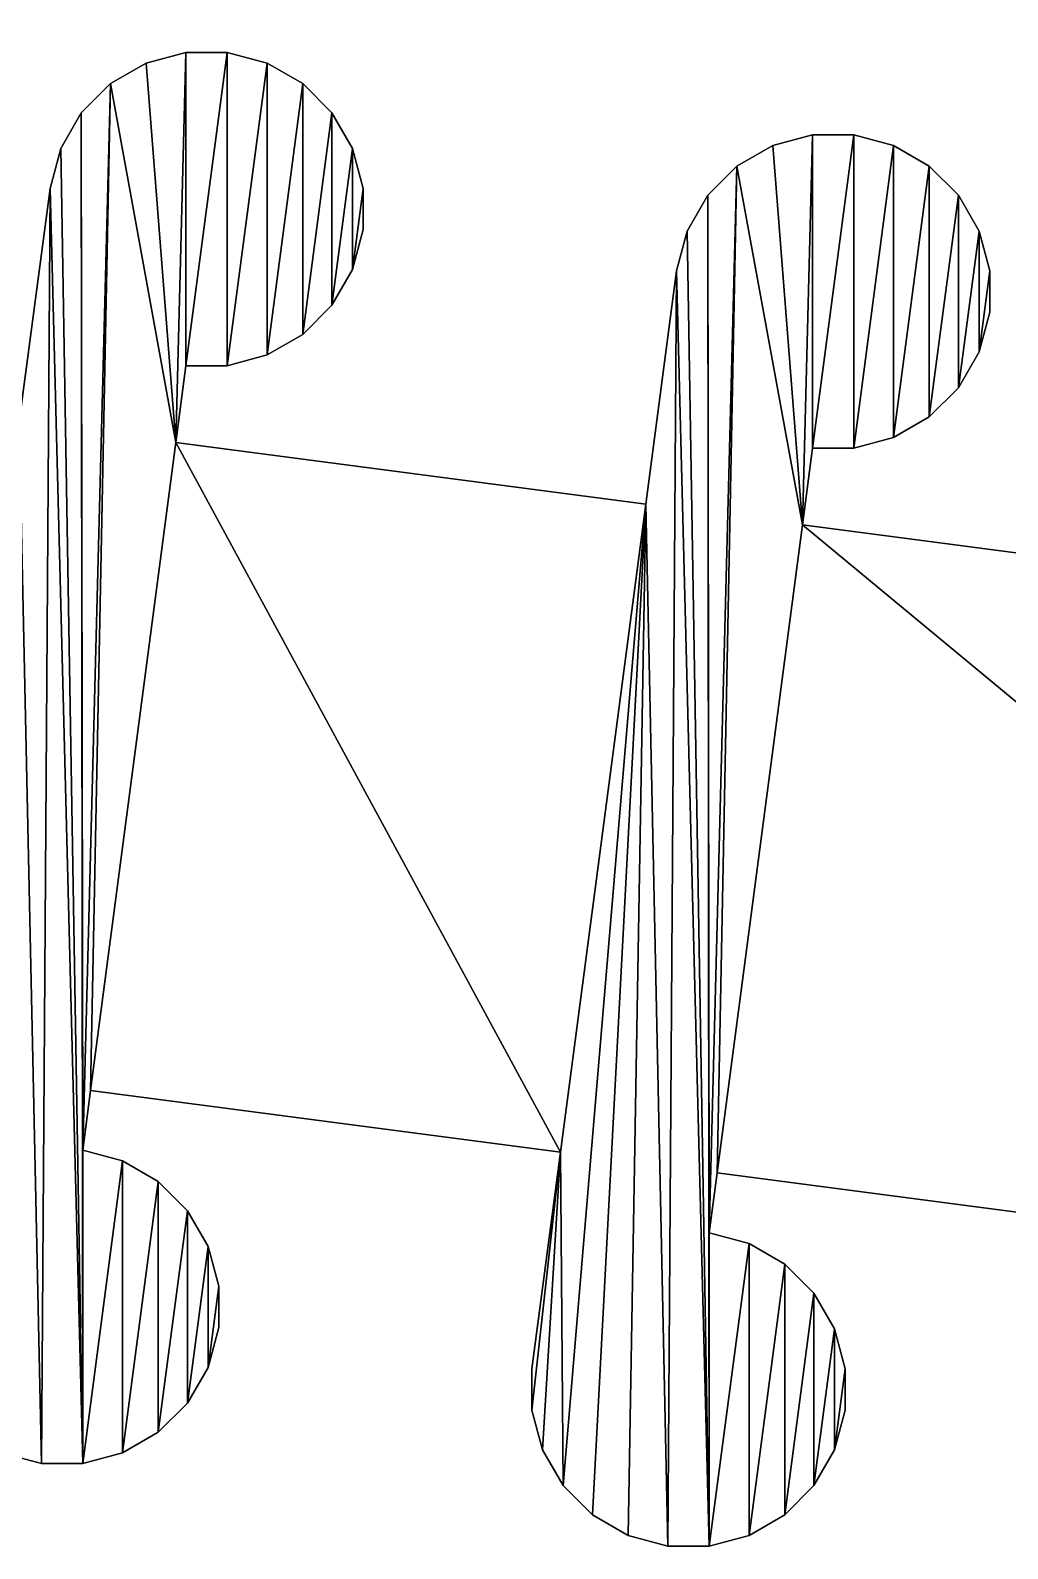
# Model space of a CAD drawing. Extents: x 0 to 417, y 0 to 203.
# Drawn here: x 261.66 to 280.22, y 169.84 to 198.67 of the extents above; entities that cross this region are included whole.
import ezdxf

# ---------------------------------------------------------------- set-up
doc = ezdxf.new("R2010")
doc.units = 0
doc.header["$LTSCALE"] = 25.4
doc.layers.get('0').update_dxf_attribs({"color": 13, "linetype": 'CONTINUOUS'})

# ---------------------------------------------------------------- blocks, each defined once
blk = doc.blocks.new('MASK_STRAP_4')
at = {"color": 0}
for p, q in [((41.019, 28.412), (41.019, 28.412, 2)), ((41.019, 28.412), (41.019, 28.412, 2)), ((41.803, 28.412), (41.803, 28.412, 2)), ((41.803, 28.412), (41.803, 28.412, 2)), ((40.263, 28.209), (40.263, 28.209, 2)), ((40.263, 28.209), (40.263, 28.209, 2)), ((42.559, 28.209), (42.559, 28.209, 2)), ((42.559, 28.209), (42.559, 28.209, 2)), ((39.585, 27.818), (39.585, 27.818, 2)), ((39.585, 27.818), (39.585, 27.818, 2)), ((43.237, 27.818), (43.237, 27.818, 2)), ((43.237, 27.818), (43.237, 27.818, 2)), ((39.031, 27.264), (39.031, 27.264, 2)), ((39.031, 27.264), (39.031, 27.264, 2)), ((43.791, 27.264), (43.791, 27.264, 2)), ((43.791, 27.264), (43.791, 27.264, 2)), ((52.917, 26.846), (52.917, 26.846, 2)), ((52.917, 26.846), (52.917, 26.846, 2)), ((53.7, 26.846), (53.7, 26.846, 2)), ((53.7, 26.846), (53.7, 26.846, 2)), ((38.639, 26.586), (38.639, 26.586, 2)), ((38.639, 26.586), (38.639, 26.586, 2)), ((44.183, 26.586), (44.183, 26.586, 2)), ((44.183, 26.586), (44.183, 26.586, 2)), ((52.16, 26.643), (52.16, 26.643, 2)), ((52.16, 26.643), (52.16, 26.643, 2)), ((54.456, 26.643), (54.456, 26.643, 2)), ((54.456, 26.643), (54.456, 26.643, 2)), ((51.482, 26.252), (51.482, 26.252, 2)), ((51.482, 26.252), (51.482, 26.252, 2)), ((55.135, 26.252), (55.135, 26.252, 2)), ((55.135, 26.252), (55.135, 26.252, 2)), ((38.437, 25.829), (38.437, 25.829, 2)), ((38.437, 25.829), (38.437, 25.829, 2)), ((44.385, 25.829), (44.385, 25.829, 2)), ((44.385, 25.829), (44.385, 25.829, 2)), ((50.928, 25.698), (50.928, 25.698, 2)), ((50.928, 25.698), (50.928, 25.698, 2)), ((55.688, 25.698), (55.688, 25.698, 2)), ((55.688, 25.698), (55.688, 25.698, 2)), ((44.385, 25.046), (44.385, 25.046, 2)), ((44.385, 25.046), (44.385, 25.046, 2)), ((50.537, 25.02), (50.537, 25.02, 2)), ((50.537, 25.02), (50.537, 25.02, 2)), ((56.08, 25.02), (56.08, 25.02, 2)), ((56.08, 25.02), (56.08, 25.02, 2)), ((44.183, 24.29), (44.183, 24.29, 2)), ((44.183, 24.29), (44.183, 24.29, 2)), ((50.334, 24.263), (50.334, 24.263, 2)), ((50.334, 24.263), (50.334, 24.263, 2)), ((56.283, 24.263), (56.283, 24.263, 2)), ((56.283, 24.263), (56.283, 24.263, 2)), ((43.791, 23.612), (43.791, 23.612, 2)), ((43.791, 23.612), (43.791, 23.612, 2)), ((56.283, 23.48), (56.283, 23.48, 2)), ((56.283, 23.48), (56.283, 23.48, 2)), ((43.237, 23.058), (43.237, 23.058, 2)), ((43.237, 23.058), (43.237, 23.058, 2)), ((42.559, 22.666), (42.559, 22.666, 2)), ((42.559, 22.666), (42.559, 22.666, 2)), ((56.08, 22.723), (56.08, 22.723, 2)), ((56.08, 22.723), (56.08, 22.723, 2)), ((41.019, 22.463), (41.019, 22.463, 2)), ((41.019, 22.463), (41.019, 22.463, 2)), ((41.803, 22.463), (41.803, 22.463, 2)), ((41.803, 22.463), (41.803, 22.463, 2)), ((55.688, 22.045), (55.688, 22.045, 2)), ((55.688, 22.045), (55.688, 22.045, 2)), ((55.135, 21.491), (55.135, 21.491, 2)), ((55.135, 21.491), (55.135, 21.491, 2)), ((54.456, 21.1), (54.456, 21.1, 2)), ((54.456, 21.1), (54.456, 21.1, 2)), ((40.827, 21.004, 1), (39.207, 8.699, 1)), ((40.827, 21.004, 2), (39.207, 8.699, 2)), ((40.827, 21.004, 2), (39.207, 8.699, 2)), ((40.827, 21.004, 1), (39.207, 8.699, 1)), ((40.827, 21.004), (40.827, 21.004, 1)), ((40.827, 21.004), (40.827, 21.004, 1)), ((52.917, 20.897), (52.917, 20.897, 2)), ((52.917, 20.897), (52.917, 20.897, 2)), ((53.7, 20.897), (53.7, 20.897, 2)), ((53.7, 20.897), (53.7, 20.897, 2)), ((49.751, 19.832, 1), (48.131, 7.527, 1)), ((49.751, 19.832, 2), (48.131, 7.527, 2)), ((49.751, 19.832, 1), (48.131, 7.527, 1)), ((49.751, 19.832, 2), (48.131, 7.527, 2)), ((49.751, 19.832), (49.751, 19.832, 1)), ((49.751, 19.832), (49.751, 19.832, 1)), ((52.725, 19.441, 1), (51.105, 7.137, 1)), ((52.725, 19.441, 2), (51.105, 7.137, 2)), ((52.725, 19.441, 2), (51.105, 7.137, 2)), ((52.725, 19.441, 1), (51.105, 7.137, 1)), ((52.725, 19.441), (52.725, 19.441, 1)), ((52.725, 19.441), (52.725, 19.441, 1)), ((39.207, 8.699), (39.207, 8.699, 1)), ((39.207, 8.699), (39.207, 8.699, 1)), ((39.058, 7.564), (39.058, 7.564, 2)), ((39.058, 7.564), (39.058, 7.564, 2)), ((48.131, 7.527), (48.131, 7.527, 1)), ((48.131, 7.527), (48.131, 7.527, 1)), ((39.814, 7.361), (39.814, 7.361, 2)), ((39.814, 7.361), (39.814, 7.361, 2)), ((40.493, 6.97), (40.493, 6.97, 2)), ((40.493, 6.97), (40.493, 6.97, 2)), ((51.105, 7.137), (51.105, 7.137, 1)), ((51.105, 7.137), (51.105, 7.137, 1)), ((41.046, 6.416), (41.046, 6.416, 2)), ((41.046, 6.416), (41.046, 6.416, 2)), ((50.955, 5.998), (50.955, 5.998, 2)), ((50.955, 5.998), (50.955, 5.998, 2)), ((51.712, 5.795), (51.712, 5.795, 2)), ((51.712, 5.795), (51.712, 5.795, 2)), ((41.438, 5.738), (41.438, 5.738, 2)), ((41.438, 5.738), (41.438, 5.738, 2)), ((52.39, 5.403), (52.39, 5.403, 2)), ((52.39, 5.403), (52.39, 5.403, 2)), ((41.641, 4.981), (41.641, 4.981, 2)), ((41.641, 4.981), (41.641, 4.981, 2)), ((52.944, 4.85), (52.944, 4.85, 2)), ((52.944, 4.85), (52.944, 4.85, 2)), ((41.641, 4.198), (41.641, 4.198, 2)), ((41.641, 4.198), (41.641, 4.198, 2)), ((53.335, 4.171), (53.335, 4.171, 2)), ((53.335, 4.171), (53.335, 4.171, 2)), ((41.438, 3.442), (41.438, 3.442, 2)), ((41.438, 3.442), (41.438, 3.442, 2)), ((47.589, 3.415), (47.589, 3.415, 2)), ((47.589, 3.415), (47.589, 3.415, 2)), ((53.538, 3.415), (53.538, 3.415, 2)), ((53.538, 3.415), (53.538, 3.415, 2)), ((41.046, 2.763), (41.046, 2.763, 2)), ((41.046, 2.763), (41.046, 2.763, 2)), ((47.589, 2.632), (47.589, 2.632, 2)), ((47.589, 2.632), (47.589, 2.632, 2)), ((53.538, 2.632), (53.538, 2.632, 2)), ((53.538, 2.632), (53.538, 2.632, 2)), ((40.493, 2.21), (40.493, 2.21, 2)), ((40.493, 2.21), (40.493, 2.21, 2)), ((39.814, 1.818), (39.814, 1.818, 2)), ((39.814, 1.818), (39.814, 1.818, 2)), ((47.792, 1.875), (47.792, 1.875, 2)), ((47.792, 1.875), (47.792, 1.875, 2)), ((53.335, 1.875), (53.335, 1.875, 2)), ((53.335, 1.875), (53.335, 1.875, 2)), ((38.275, 1.615), (38.275, 1.615, 2)), ((38.275, 1.615), (38.275, 1.615, 2)), ((39.058, 1.615), (39.058, 1.615, 2)), ((39.058, 1.615), (39.058, 1.615, 2)), ((48.184, 1.197), (48.184, 1.197, 2)), ((48.184, 1.197), (48.184, 1.197, 2)), ((52.944, 1.197), (52.944, 1.197, 2)), ((52.944, 1.197), (52.944, 1.197, 2)), ((48.737, 0.643), (48.737, 0.643, 2)), ((48.737, 0.643), (48.737, 0.643, 2)), ((52.39, 0.643), (52.39, 0.643, 2)), ((52.39, 0.643), (52.39, 0.643, 2)), ((49.416, 0.252), (49.416, 0.252, 2)), ((49.416, 0.252), (49.416, 0.252, 2)), ((50.172, 0.049), (50.172, 0.049, 2)), ((50.172, 0.049), (50.172, 0.049, 2)), ((50.955, 0.049), (50.955, 0.049, 2)), ((50.955, 0.049), (50.955, 0.049, 2)), ((51.712, 0.252), (51.712, 0.252, 2)), ((51.712, 0.252), (51.712, 0.252, 2))]:
    blk.add_line(p, q, dxfattribs=at)
mesh = blk.add_polyface(dxfattribs=at)
corners = [(31.894, 25.178), (31.894, 28.83), (32.285, 28.152), (32.285, 25.856), (32.488, 27.396), (32.488, 26.613), (41.019, 28.412), (40.827, 21.004), (40.263, 28.209), (41.019, 22.463), (41.803, 28.412), (41.803, 22.463), (42.559, 28.209), (42.559, 22.666), (43.237, 27.818), (43.237, 23.058), (43.791, 27.264), (43.791, 23.612), (44.183, 26.586), (44.183, 24.29), (44.385, 25.829), (44.385, 25.046), (36.233, 9.09), (28.929, 22.566), (37.853, 21.394), (36.286, 2.763), (36.84, 2.21), (37.518, 1.818), (38.275, 1.615), (38.437, 25.829), (39.058, 1.615), (38.639, 26.586), (39.031, 27.264), (39.058, 7.564), (39.814, 7.361), (39.814, 1.818), (40.493, 6.97), (40.493, 2.21), (41.046, 6.416), (41.046, 2.763), (41.438, 5.738), (41.438, 3.442), (41.641, 4.981), (41.641, 4.198), (35.692, 4.198), (35.692, 4.981), (35.895, 3.442), (39.585, 27.818), (39.207, 8.699), (48.131, 7.527), (49.751, 19.832), (48.184, 1.197), (48.737, 0.643), (49.416, 0.252), (50.172, 0.049), (50.334, 24.263), (50.955, 0.049), (50.537, 25.02), (50.928, 25.698), (50.955, 5.998), (47.589, 2.632), (47.589, 3.415), (47.792, 1.875)]
mesh.append_faces([[corners[k] for k in face] for face in [(3, 4, 5), (19, 20, 21), (41, 42, 43), (22, 44, 45), (49, 60, 61)]], dxfattribs={"vtx0": -1, "color": 0})
mesh.append_faces([[corners[k] for k in face] for face in [(0, 2, 3), (6, 7, 8), (7, 6, 9), (9, 10, 11), (11, 12, 13), (13, 14, 15), (15, 16, 17), (17, 18, 19), (25, 24, 26), (26, 24, 27), (27, 24, 28), (28, 29, 30), (30, 34, 35), (35, 36, 37), (37, 38, 39), (39, 40, 41), (44, 22, 46), (46, 22, 25), (47, 33, 32), (33, 47, 48), (48, 7, 49), (51, 50, 52), (52, 50, 53), (53, 50, 54), (54, 55, 56), (60, 49, 62), (62, 49, 51)]], dxfattribs={"vtx0": -1, "vtx1": -1, "color": 0})
mesh.append_faces([[corners[k] for k in face] for face in [(22, 24, 25), (30, 32, 33), (48, 47, 7), (49, 50, 51), (56, 58, 59)]], dxfattribs={"vtx0": -1, "vtx1": -1, "vtx2": -1, "color": 0})
mesh.append_faces([[corners[k] for k in face] for face in [(0, 1, 2), (3, 2, 4), (9, 6, 10), (11, 10, 12), (13, 12, 14), (15, 14, 16), (17, 16, 18), (19, 18, 20), (22, 23, 24), (28, 24, 29), (30, 29, 31), (30, 31, 32), (30, 33, 34), (35, 34, 36), (37, 36, 38), (39, 38, 40), (41, 40, 42), (7, 47, 8), (49, 7, 50), (54, 50, 55), (56, 55, 57), (56, 57, 58)]], dxfattribs={"vtx0": -1, "vtx2": -1, "color": 0})
mesh = blk.add_polyface(dxfattribs=at)
corners = [(39.058, 7.564, 2), (39.585, 27.818, 2), (39.031, 27.264, 2), (39.207, 8.699, 2), (40.827, 21.004, 2), (40.263, 28.209, 2), (41.019, 28.412, 2), (41.019, 22.463, 2), (41.803, 28.412, 2), (41.803, 22.463, 2), (42.559, 28.209, 2), (42.559, 22.666, 2), (43.237, 27.818, 2), (43.237, 23.058, 2), (43.791, 27.264, 2), (43.791, 23.612, 2), (44.183, 26.586, 2), (44.183, 24.29, 2), (44.385, 25.829, 2), (44.385, 25.046, 2), (35.692, 4.198, 2), (36.233, 9.09, 2), (35.692, 4.981, 2), (35.895, 3.442, 2), (36.286, 2.763, 2), (37.853, 21.394, 2), (36.84, 2.21, 2), (37.518, 1.818, 2), (38.275, 1.615, 2), (38.437, 25.829, 2), (39.058, 1.615, 2), (38.639, 26.586, 2), (39.814, 7.361, 2), (39.814, 1.818, 2), (40.493, 6.97, 2), (40.493, 2.21, 2), (41.046, 6.416, 2), (41.046, 2.763, 2), (41.438, 5.738, 2), (41.438, 3.442, 2), (41.641, 4.981, 2), (41.641, 4.198, 2)]
mesh.append_faces([[corners[k] for k in face] for face in [(18, 17, 19), (20, 21, 22), (40, 39, 41)]], dxfattribs={"vtx0": -1, "color": 0})
mesh.append_faces([[corners[k] for k in face] for face in [(1, 4, 5), (5, 4, 6), (6, 7, 8), (8, 9, 10), (10, 11, 12), (12, 13, 14), (14, 15, 16), (16, 17, 18), (21, 24, 25), (25, 28, 29), (29, 30, 31), (31, 30, 2), (0, 30, 32), (32, 33, 34), (34, 35, 36), (36, 37, 38), (38, 39, 40)]], dxfattribs={"vtx0": -1, "vtx1": -1, "color": 0})
mesh.append_faces([[corners[k] for k in face] for face in [(2, 30, 0)]], dxfattribs={"vtx0": -1, "vtx1": -1, "vtx2": -1, "color": 0})
mesh.append_faces([[corners[k] for k in face] for face in [(0, 1, 2), (1, 0, 3), (1, 3, 4), (6, 4, 7), (8, 7, 9), (10, 9, 11), (12, 11, 13), (14, 13, 15), (16, 15, 17), (21, 20, 23), (21, 23, 24), (25, 24, 26), (25, 26, 27), (25, 27, 28), (29, 28, 30), (32, 30, 33), (34, 33, 35), (36, 35, 37), (38, 37, 39)]], dxfattribs={"vtx0": -1, "vtx2": -1, "color": 0})
mesh = blk.add_polyface(dxfattribs=at)
corners = [(40.263, 28.209, 2), (41.019, 28.412), (40.263, 28.209), (41.019, 28.412, 2)]
mesh.append_faces([[corners[k] for k in face] for face in [(0, 1, 2), (1, 0, 3)]], dxfattribs={"vtx0": -1, "color": 0})
mesh = blk.add_polyface(dxfattribs=at)
corners = [(41.019, 28.412, 2), (41.803, 28.412), (41.019, 28.412), (41.803, 28.412, 2)]
mesh.append_faces([[corners[k] for k in face] for face in [(0, 1, 2), (1, 0, 3)]], dxfattribs={"vtx0": -1, "color": 0})
mesh = blk.add_polyface(dxfattribs=at)
corners = [(41.803, 28.412, 2), (42.559, 28.209), (41.803, 28.412), (42.559, 28.209, 2)]
mesh.append_faces([[corners[k] for k in face] for face in [(0, 1, 2), (1, 0, 3)]], dxfattribs={"vtx0": -1, "color": 0})
mesh = blk.add_polyface(dxfattribs=at)
corners = [(39.585, 27.818, 2), (40.263, 28.209), (39.585, 27.818), (40.263, 28.209, 2)]
mesh.append_faces([[corners[k] for k in face] for face in [(0, 1, 2), (1, 0, 3)]], dxfattribs={"vtx0": -1, "color": 0})
mesh = blk.add_polyface(dxfattribs=at)
corners = [(42.559, 28.209, 2), (43.237, 27.818), (42.559, 28.209), (43.237, 27.818, 2)]
mesh.append_faces([[corners[k] for k in face] for face in [(0, 1, 2), (1, 0, 3)]], dxfattribs={"vtx0": -1, "color": 0})
mesh = blk.add_polyface(dxfattribs=at)
corners = [(39.585, 27.818, 2), (39.031, 27.264), (39.031, 27.264, 2), (39.585, 27.818)]
mesh.append_faces([[corners[k] for k in face] for face in [(0, 1, 2), (1, 0, 3)]], dxfattribs={"vtx0": -1, "color": 0})
mesh = blk.add_polyface(dxfattribs=at)
corners = [(43.237, 27.818, 2), (43.791, 27.264), (43.237, 27.818), (43.791, 27.264, 2)]
mesh.append_faces([[corners[k] for k in face] for face in [(0, 1, 2), (1, 0, 3)]], dxfattribs={"vtx0": -1, "color": 0})
mesh = blk.add_polyface(dxfattribs=at)
corners = [(39.031, 27.264, 2), (38.639, 26.586), (38.639, 26.586, 2), (39.031, 27.264)]
mesh.append_faces([[corners[k] for k in face] for face in [(0, 1, 2), (1, 0, 3)]], dxfattribs={"vtx0": -1, "color": 0})
mesh = blk.add_polyface(dxfattribs=at)
corners = [(43.791, 27.264), (44.183, 26.586, 2), (44.183, 26.586), (43.791, 27.264, 2)]
mesh.append_faces([[corners[k] for k in face] for face in [(0, 1, 2), (1, 0, 3)]], dxfattribs={"vtx0": -1, "color": 0})
mesh = blk.add_polyface(dxfattribs=at)
corners = [(50.955, 5.998, 2), (51.482, 26.252, 2), (50.928, 25.698, 2), (51.105, 7.137, 2), (52.725, 19.441, 2), (52.16, 26.643, 2), (52.917, 26.846, 2), (52.917, 20.897, 2), (53.7, 26.846, 2), (53.7, 20.897, 2), (54.456, 26.643, 2), (54.456, 21.1, 2), (55.135, 26.252, 2), (55.135, 21.491, 2), (55.688, 25.698, 2), (55.688, 22.045, 2), (56.08, 25.02, 2), (56.08, 22.723, 2), (56.283, 24.263, 2), (56.283, 23.48, 2), (47.589, 2.632, 2), (48.131, 7.527, 2), (47.589, 3.415, 2), (47.792, 1.875, 2), (48.184, 1.197, 2), (49.751, 19.832, 2), (48.737, 0.643, 2), (49.416, 0.252, 2), (50.172, 0.049, 2), (50.334, 24.263, 2), (50.955, 0.049, 2), (50.537, 25.02, 2), (51.712, 5.795, 2), (51.712, 0.252, 2), (52.39, 5.403, 2), (52.39, 0.643, 2), (52.944, 4.85, 2), (52.944, 1.197, 2), (53.335, 4.171, 2), (53.335, 1.875, 2), (53.538, 3.415, 2), (53.538, 2.632, 2)]
mesh.append_faces([[corners[k] for k in face] for face in [(18, 17, 19), (20, 21, 22), (40, 39, 41)]], dxfattribs={"vtx0": -1, "color": 0})
mesh.append_faces([[corners[k] for k in face] for face in [(1, 4, 5), (5, 4, 6), (6, 7, 8), (8, 9, 10), (10, 11, 12), (12, 13, 14), (14, 15, 16), (16, 17, 18), (21, 24, 25), (25, 28, 29), (29, 30, 31), (31, 30, 2), (0, 30, 32), (32, 33, 34), (34, 35, 36), (36, 37, 38), (38, 39, 40)]], dxfattribs={"vtx0": -1, "vtx1": -1, "color": 0})
mesh.append_faces([[corners[k] for k in face] for face in [(2, 30, 0)]], dxfattribs={"vtx0": -1, "vtx1": -1, "vtx2": -1, "color": 0})
mesh.append_faces([[corners[k] for k in face] for face in [(0, 1, 2), (1, 0, 3), (1, 3, 4), (6, 4, 7), (8, 7, 9), (10, 9, 11), (12, 11, 13), (14, 13, 15), (16, 15, 17), (21, 20, 23), (21, 23, 24), (25, 24, 26), (25, 26, 27), (25, 27, 28), (29, 28, 30), (32, 30, 33), (34, 33, 35), (36, 35, 37), (38, 37, 39)]], dxfattribs={"vtx0": -1, "vtx2": -1, "color": 0})
mesh = blk.add_polyface(dxfattribs=at)
corners = [(51.482, 26.252), (50.955, 5.998), (50.928, 25.698), (51.105, 7.137), (52.725, 19.441), (70.686, 4.566), (52.16, 26.643), (68.218, 17.407), (68.221, 17.592), (68.237, 17.767), (68.264, 17.933), (68.303, 18.09), (68.354, 18.236), (68.417, 18.374), (68.492, 18.502), (68.578, 18.62), (68.677, 18.729), (68.787, 18.829), (68.909, 18.919), (69.043, 18.999), (69.189, 19.07), (69.347, 19.132), (69.517, 19.184), (69.698, 19.226), (69.892, 19.26), (70.097, 19.283), (70.314, 19.298), (70.543, 19.302), (72.09, 15.802), (116.237, 19.302), (71.956, 1.5), (72.433, 0.879), (74.056, 5.577), (73.054, 0.402), (73.778, 0.102), (74.554, 0), (74.916, 3.5), (112.226, 0), (52.917, 26.846), (52.917, 20.897), (53.7, 26.846), (53.7, 20.897), (54.456, 26.643), (54.456, 21.1), (55.135, 26.252), (55.135, 21.491), (55.688, 25.698), (55.688, 22.045), (56.08, 25.02), (56.08, 22.723), (56.283, 24.263), (56.283, 23.48), (50.955, 0.049), (51.712, 5.795), (51.712, 0.252), (52.39, 5.403), (52.39, 0.643), (52.944, 4.85), (52.944, 1.197), (53.335, 4.171), (53.335, 1.875), (53.538, 3.415), (53.538, 2.632)]
mesh.append_faces([[corners[k] for k in face] for face in [(49, 50, 51), (60, 61, 62)]], dxfattribs={"vtx0": -1, "color": 0})
mesh.append_faces([[corners[k] for k in face] for face in [(0, 1, 2), (1, 0, 3), (3, 4, 5), (5, 28, 30), (31, 32, 33), (33, 32, 34), (34, 32, 35), (35, 36, 37), (38, 4, 6), (4, 38, 39), (39, 40, 41), (41, 42, 43), (43, 44, 45), (45, 46, 47), (47, 48, 49), (52, 53, 54), (54, 55, 56), (56, 57, 58), (58, 59, 60)]], dxfattribs={"vtx0": -1, "vtx1": -1, "color": 0})
mesh.append_faces([[corners[k] for k in face] for face in [(3, 0, 4), (5, 27, 28)]], dxfattribs={"vtx0": -1, "vtx1": -1, "vtx2": -1, "color": 0})
mesh.append_faces([[corners[k] for k in face] for face in [(4, 0, 6), (5, 4, 7), (5, 7, 8), (5, 8, 9), (5, 9, 10), (5, 10, 11), (5, 11, 12), (5, 12, 13), (5, 13, 14), (5, 14, 15), (5, 15, 16), (5, 16, 17), (5, 17, 18), (5, 18, 19), (5, 19, 20), (5, 20, 21), (5, 21, 22), (5, 22, 23), (5, 23, 24), (5, 24, 25), (5, 25, 26), (5, 26, 27), (28, 27, 29), (28, 31, 30), (31, 28, 32), (35, 32, 36), (39, 38, 40), (41, 40, 42), (43, 42, 44), (45, 44, 46), (47, 46, 48), (49, 48, 50), (52, 1, 53), (54, 53, 55), (56, 55, 57), (58, 57, 59), (60, 59, 61)]], dxfattribs={"vtx0": -1, "vtx2": -1, "color": 0})
mesh = blk.add_polyface(dxfattribs=at)
corners = [(52.16, 26.643, 2), (52.917, 26.846), (52.16, 26.643), (52.917, 26.846, 2)]
mesh.append_faces([[corners[k] for k in face] for face in [(0, 1, 2), (1, 0, 3)]], dxfattribs={"vtx0": -1, "color": 0})
mesh = blk.add_polyface(dxfattribs=at)
corners = [(52.917, 26.846, 2), (53.7, 26.846), (52.917, 26.846), (53.7, 26.846, 2)]
mesh.append_faces([[corners[k] for k in face] for face in [(0, 1, 2), (1, 0, 3)]], dxfattribs={"vtx0": -1, "color": 0})
mesh = blk.add_polyface(dxfattribs=at)
corners = [(53.7, 26.846, 2), (54.456, 26.643), (53.7, 26.846), (54.456, 26.643, 2)]
mesh.append_faces([[corners[k] for k in face] for face in [(0, 1, 2), (1, 0, 3)]], dxfattribs={"vtx0": -1, "color": 0})
mesh = blk.add_polyface(dxfattribs=at)
corners = [(38.639, 26.586, 2), (38.437, 25.829), (38.437, 25.829, 2), (38.639, 26.586)]
mesh.append_faces([[corners[k] for k in face] for face in [(0, 1, 2), (1, 0, 3)]], dxfattribs={"vtx0": -1, "color": 0})
mesh = blk.add_polyface(dxfattribs=at)
corners = [(44.183, 26.586), (44.385, 25.829, 2), (44.385, 25.829), (44.183, 26.586, 2)]
mesh.append_faces([[corners[k] for k in face] for face in [(0, 1, 2), (1, 0, 3)]], dxfattribs={"vtx0": -1, "color": 0})
mesh = blk.add_polyface(dxfattribs=at)
corners = [(51.482, 26.252, 2), (52.16, 26.643), (51.482, 26.252), (52.16, 26.643, 2)]
mesh.append_faces([[corners[k] for k in face] for face in [(0, 1, 2), (1, 0, 3)]], dxfattribs={"vtx0": -1, "color": 0})
mesh = blk.add_polyface(dxfattribs=at)
corners = [(54.456, 26.643, 2), (55.135, 26.252), (54.456, 26.643), (55.135, 26.252, 2)]
mesh.append_faces([[corners[k] for k in face] for face in [(0, 1, 2), (1, 0, 3)]], dxfattribs={"vtx0": -1, "color": 0})
mesh = blk.add_polyface(dxfattribs=at)
corners = [(51.482, 26.252, 2), (50.928, 25.698), (50.928, 25.698, 2), (51.482, 26.252)]
mesh.append_faces([[corners[k] for k in face] for face in [(0, 1, 2), (1, 0, 3)]], dxfattribs={"vtx0": -1, "color": 0})
mesh = blk.add_polyface(dxfattribs=at)
corners = [(55.135, 26.252, 2), (55.688, 25.698), (55.135, 26.252), (55.688, 25.698, 2)]
mesh.append_faces([[corners[k] for k in face] for face in [(0, 1, 2), (1, 0, 3)]], dxfattribs={"vtx0": -1, "color": 0})
mesh = blk.add_polyface(dxfattribs=at)
corners = [(37.853, 21.394, 2), (36.233, 9.09, 1), (36.233, 9.09, 2), (37.853, 21.394, 1), (38.437, 25.829, 2), (37.853, 21.394), (38.437, 25.829), (35.692, 4.981), (35.692, 4.981, 2), (36.233, 9.09)]
mesh.append_faces([[corners[k] for k in face] for face in [(5, 4, 6), (2, 7, 8)]], dxfattribs={"vtx0": -1, "color": 0})
mesh.append_faces([[corners[k] for k in face] for face in [(0, 1, 2), (1, 0, 3), (3, 4, 5), (7, 2, 9), (9, 2, 1)]], dxfattribs={"vtx0": -1, "vtx1": -1, "color": 0})
mesh.append_faces([[corners[k] for k in face] for face in [(3, 0, 4)]], dxfattribs={"vtx0": -1, "vtx2": -1, "color": 0})
mesh = blk.add_polyface(dxfattribs=at)
corners = [(44.385, 25.829), (44.385, 25.046, 2), (44.385, 25.046), (44.385, 25.829, 2)]
mesh.append_faces([[corners[k] for k in face] for face in [(0, 1, 2), (1, 0, 3)]], dxfattribs={"vtx0": -1, "color": 0})
mesh = blk.add_polyface(dxfattribs=at)
corners = [(50.928, 25.698, 2), (50.537, 25.02), (50.537, 25.02, 2), (50.928, 25.698)]
mesh.append_faces([[corners[k] for k in face] for face in [(0, 1, 2), (1, 0, 3)]], dxfattribs={"vtx0": -1, "color": 0})
mesh = blk.add_polyface(dxfattribs=at)
corners = [(55.688, 25.698), (56.08, 25.02, 2), (56.08, 25.02), (55.688, 25.698, 2)]
mesh.append_faces([[corners[k] for k in face] for face in [(0, 1, 2), (1, 0, 3)]], dxfattribs={"vtx0": -1, "color": 0})
mesh = blk.add_polyface(dxfattribs=at)
corners = [(44.385, 25.046), (44.183, 24.29, 2), (44.183, 24.29), (44.385, 25.046, 2)]
mesh.append_faces([[corners[k] for k in face] for face in [(0, 1, 2), (1, 0, 3)]], dxfattribs={"vtx0": -1, "color": 0})
mesh = blk.add_polyface(dxfattribs=at)
corners = [(50.537, 25.02, 2), (50.334, 24.263), (50.334, 24.263, 2), (50.537, 25.02)]
mesh.append_faces([[corners[k] for k in face] for face in [(0, 1, 2), (1, 0, 3)]], dxfattribs={"vtx0": -1, "color": 0})
mesh = blk.add_polyface(dxfattribs=at)
corners = [(56.08, 25.02), (56.283, 24.263, 2), (56.283, 24.263), (56.08, 25.02, 2)]
mesh.append_faces([[corners[k] for k in face] for face in [(0, 1, 2), (1, 0, 3)]], dxfattribs={"vtx0": -1, "color": 0})
mesh = blk.add_polyface(dxfattribs=at)
corners = [(44.183, 24.29), (43.791, 23.612, 2), (43.791, 23.612), (44.183, 24.29, 2)]
mesh.append_faces([[corners[k] for k in face] for face in [(0, 1, 2), (1, 0, 3)]], dxfattribs={"vtx0": -1, "color": 0})
mesh = blk.add_polyface(dxfattribs=at)
corners = [(49.751, 19.832, 2), (48.131, 7.527, 1), (48.131, 7.527, 2), (49.751, 19.832, 1), (50.334, 24.263, 2), (49.751, 19.832), (50.334, 24.263), (47.589, 3.415), (47.589, 3.415, 2), (48.131, 7.527)]
mesh.append_faces([[corners[k] for k in face] for face in [(5, 4, 6), (2, 7, 8)]], dxfattribs={"vtx0": -1, "color": 0})
mesh.append_faces([[corners[k] for k in face] for face in [(0, 1, 2), (1, 0, 3), (3, 4, 5), (7, 2, 9), (9, 2, 1)]], dxfattribs={"vtx0": -1, "vtx1": -1, "color": 0})
mesh.append_faces([[corners[k] for k in face] for face in [(3, 0, 4)]], dxfattribs={"vtx0": -1, "vtx2": -1, "color": 0})
mesh = blk.add_polyface(dxfattribs=at)
corners = [(56.283, 24.263), (56.283, 23.48, 2), (56.283, 23.48), (56.283, 24.263, 2)]
mesh.append_faces([[corners[k] for k in face] for face in [(0, 1, 2), (1, 0, 3)]], dxfattribs={"vtx0": -1, "color": 0})
mesh = blk.add_polyface(dxfattribs=at)
corners = [(43.791, 23.612), (43.237, 23.058, 2), (43.237, 23.058), (43.791, 23.612, 2)]
mesh.append_faces([[corners[k] for k in face] for face in [(0, 1, 2), (1, 0, 3)]], dxfattribs={"vtx0": -1, "color": 0})
mesh = blk.add_polyface(dxfattribs=at)
corners = [(56.283, 23.48), (56.08, 22.723, 2), (56.08, 22.723), (56.283, 23.48, 2)]
mesh.append_faces([[corners[k] for k in face] for face in [(0, 1, 2), (1, 0, 3)]], dxfattribs={"vtx0": -1, "color": 0})
mesh = blk.add_polyface(dxfattribs=at)
corners = [(43.237, 23.058, 2), (42.559, 22.666), (43.237, 23.058), (42.559, 22.666, 2)]
mesh.append_faces([[corners[k] for k in face] for face in [(0, 1, 2), (1, 0, 3)]], dxfattribs={"vtx0": -1, "color": 0})
mesh = blk.add_polyface(dxfattribs=at)
corners = [(42.559, 22.666, 2), (41.803, 22.463), (42.559, 22.666), (41.803, 22.463, 2)]
mesh.append_faces([[corners[k] for k in face] for face in [(0, 1, 2), (1, 0, 3)]], dxfattribs={"vtx0": -1, "color": 0})
mesh = blk.add_polyface(dxfattribs=at)
corners = [(56.08, 22.723), (55.688, 22.045, 2), (55.688, 22.045), (56.08, 22.723, 2)]
mesh.append_faces([[corners[k] for k in face] for face in [(0, 1, 2), (1, 0, 3)]], dxfattribs={"vtx0": -1, "color": 0})
mesh = blk.add_polyface(dxfattribs=at)
corners = [(41.019, 22.463), (40.827, 21.004, 1), (40.827, 21.004), (40.827, 21.004, 2), (41.019, 22.463, 2), (39.207, 8.699), (39.058, 7.564, 2), (39.058, 7.564), (39.207, 8.699, 2), (39.207, 8.699, 1)]
mesh.append_faces([[corners[k] for k in face] for face in [(0, 1, 2), (3, 0, 4), (5, 6, 7)]], dxfattribs={"vtx0": -1, "color": 0})
mesh.append_faces([[corners[k] for k in face] for face in [(6, 5, 8), (8, 1, 3)]], dxfattribs={"vtx0": -1, "vtx1": -1, "color": 0})
mesh.append_faces([[corners[k] for k in face] for face in [(1, 0, 3)]], dxfattribs={"vtx0": -1, "vtx1": -1, "vtx2": -1, "color": 0})
mesh.append_faces([[corners[k] for k in face] for face in [(8, 5, 9), (8, 9, 1)]], dxfattribs={"vtx0": -1, "vtx2": -1, "color": 0})
mesh = blk.add_polyface(dxfattribs=at)
corners = [(41.803, 22.463, 2), (41.019, 22.463), (41.803, 22.463), (41.019, 22.463, 2)]
mesh.append_faces([[corners[k] for k in face] for face in [(0, 1, 2), (1, 0, 3)]], dxfattribs={"vtx0": -1, "color": 0})
mesh = blk.add_polyface(dxfattribs=at)
corners = [(55.688, 22.045), (55.135, 21.491, 2), (55.135, 21.491), (55.688, 22.045, 2)]
mesh.append_faces([[corners[k] for k in face] for face in [(0, 1, 2), (1, 0, 3)]], dxfattribs={"vtx0": -1, "color": 0})
mesh = blk.add_polyface(dxfattribs=at)
corners = [(55.135, 21.491, 2), (54.456, 21.1), (55.135, 21.491), (54.456, 21.1, 2)]
mesh.append_faces([[corners[k] for k in face] for face in [(0, 1, 2), (1, 0, 3)]], dxfattribs={"vtx0": -1, "color": 0})
mesh = blk.add_polyface(dxfattribs=at)
corners = [(54.456, 21.1, 2), (53.7, 20.897), (54.456, 21.1), (53.7, 20.897, 2)]
mesh.append_faces([[corners[k] for k in face] for face in [(0, 1, 2), (1, 0, 3)]], dxfattribs={"vtx0": -1, "color": 0})
mesh = blk.add_polyface(dxfattribs=at)
corners = [(48.131, 7.527, 1), (40.827, 21.004, 1), (39.207, 8.699, 1), (49.751, 19.832, 1)]
mesh.append_faces([[corners[k] for k in face] for face in [(0, 1, 2), (1, 0, 3)]], dxfattribs={"vtx0": -1, "color": 0})
mesh = blk.add_polyface(dxfattribs=at)
corners = [(40.827, 21.004, 1), (49.751, 19.832), (40.827, 21.004), (49.751, 19.832, 1)]
mesh.append_faces([[corners[k] for k in face] for face in [(0, 1, 2), (1, 0, 3)]], dxfattribs={"vtx0": -1, "color": 0})
mesh = blk.add_polyface(dxfattribs=at)
corners = [(52.917, 20.897), (52.725, 19.441, 1), (52.725, 19.441), (52.725, 19.441, 2), (52.917, 20.897, 2), (51.105, 7.137), (50.955, 5.998, 2), (50.955, 5.998), (51.105, 7.137, 2), (51.105, 7.137, 1)]
mesh.append_faces([[corners[k] for k in face] for face in [(0, 1, 2), (3, 0, 4), (5, 6, 7)]], dxfattribs={"vtx0": -1, "color": 0})
mesh.append_faces([[corners[k] for k in face] for face in [(6, 5, 8), (8, 1, 3)]], dxfattribs={"vtx0": -1, "vtx1": -1, "color": 0})
mesh.append_faces([[corners[k] for k in face] for face in [(1, 0, 3)]], dxfattribs={"vtx0": -1, "vtx1": -1, "vtx2": -1, "color": 0})
mesh.append_faces([[corners[k] for k in face] for face in [(8, 5, 9), (8, 9, 1)]], dxfattribs={"vtx0": -1, "vtx2": -1, "color": 0})
mesh = blk.add_polyface(dxfattribs=at)
corners = [(53.7, 20.897, 2), (52.917, 20.897), (53.7, 20.897), (52.917, 20.897, 2)]
mesh.append_faces([[corners[k] for k in face] for face in [(0, 1, 2), (1, 0, 3)]], dxfattribs={"vtx0": -1, "color": 0})
mesh = blk.add_polyface(dxfattribs=at)
corners = [(70.686, 4.566, 1), (52.725, 19.441, 1), (51.105, 7.137, 1), (68.218, 17.407, 1)]
mesh.append_faces([[corners[k] for k in face] for face in [(0, 1, 2), (1, 0, 3)]], dxfattribs={"vtx0": -1, "color": 0})
mesh = blk.add_polyface(dxfattribs=at)
corners = [(52.725, 19.441, 1), (68.218, 17.407), (52.725, 19.441), (68.218, 17.407, 1)]
mesh.append_faces([[corners[k] for k in face] for face in [(0, 1, 2), (1, 0, 3)]], dxfattribs={"vtx0": -1, "color": 0})
mesh = blk.add_polyface(dxfattribs=at)
corners = [(48.131, 7.527, 1), (39.207, 8.699), (48.131, 7.527), (39.207, 8.699, 1)]
mesh.append_faces([[corners[k] for k in face] for face in [(0, 1, 2), (1, 0, 3)]], dxfattribs={"vtx0": -1, "color": 0})
mesh = blk.add_polyface(dxfattribs=at)
corners = [(39.058, 7.564, 2), (39.814, 7.361), (39.058, 7.564), (39.814, 7.361, 2)]
mesh.append_faces([[corners[k] for k in face] for face in [(0, 1, 2), (1, 0, 3)]], dxfattribs={"vtx0": -1, "color": 0})
mesh = blk.add_polyface(dxfattribs=at)
corners = [(39.814, 7.361, 2), (40.493, 6.97), (39.814, 7.361), (40.493, 6.97, 2)]
mesh.append_faces([[corners[k] for k in face] for face in [(0, 1, 2), (1, 0, 3)]], dxfattribs={"vtx0": -1, "color": 0})
mesh = blk.add_polyface(dxfattribs=at)
corners = [(40.493, 6.97, 2), (41.046, 6.416), (40.493, 6.97), (41.046, 6.416, 2)]
mesh.append_faces([[corners[k] for k in face] for face in [(0, 1, 2), (1, 0, 3)]], dxfattribs={"vtx0": -1, "color": 0})
mesh = blk.add_polyface(dxfattribs=at)
corners = [(70.686, 4.566, 1), (51.105, 7.137), (70.686, 4.566), (51.105, 7.137, 1)]
mesh.append_faces([[corners[k] for k in face] for face in [(0, 1, 2), (1, 0, 3)]], dxfattribs={"vtx0": -1, "color": 0})
mesh = blk.add_polyface(dxfattribs=at)
corners = [(41.046, 6.416), (41.438, 5.738, 2), (41.438, 5.738), (41.046, 6.416, 2)]
mesh.append_faces([[corners[k] for k in face] for face in [(0, 1, 2), (1, 0, 3)]], dxfattribs={"vtx0": -1, "color": 0})
mesh = blk.add_polyface(dxfattribs=at)
corners = [(50.955, 5.998, 2), (51.712, 5.795), (50.955, 5.998), (51.712, 5.795, 2)]
mesh.append_faces([[corners[k] for k in face] for face in [(0, 1, 2), (1, 0, 3)]], dxfattribs={"vtx0": -1, "color": 0})
mesh = blk.add_polyface(dxfattribs=at)
corners = [(51.712, 5.795, 2), (52.39, 5.403), (51.712, 5.795), (52.39, 5.403, 2)]
mesh.append_faces([[corners[k] for k in face] for face in [(0, 1, 2), (1, 0, 3)]], dxfattribs={"vtx0": -1, "color": 0})
mesh = blk.add_polyface(dxfattribs=at)
corners = [(41.438, 5.738), (41.641, 4.981, 2), (41.641, 4.981), (41.438, 5.738, 2)]
mesh.append_faces([[corners[k] for k in face] for face in [(0, 1, 2), (1, 0, 3)]], dxfattribs={"vtx0": -1, "color": 0})
mesh = blk.add_polyface(dxfattribs=at)
corners = [(52.39, 5.403, 2), (52.944, 4.85), (52.39, 5.403), (52.944, 4.85, 2)]
mesh.append_faces([[corners[k] for k in face] for face in [(0, 1, 2), (1, 0, 3)]], dxfattribs={"vtx0": -1, "color": 0})
mesh = blk.add_polyface(dxfattribs=at)
corners = [(41.641, 4.981), (41.641, 4.198, 2), (41.641, 4.198), (41.641, 4.981, 2)]
mesh.append_faces([[corners[k] for k in face] for face in [(0, 1, 2), (1, 0, 3)]], dxfattribs={"vtx0": -1, "color": 0})
mesh = blk.add_polyface(dxfattribs=at)
corners = [(52.944, 4.85), (53.335, 4.171, 2), (53.335, 4.171), (52.944, 4.85, 2)]
mesh.append_faces([[corners[k] for k in face] for face in [(0, 1, 2), (1, 0, 3)]], dxfattribs={"vtx0": -1, "color": 0})
mesh = blk.add_polyface(dxfattribs=at)
corners = [(41.641, 4.198), (41.438, 3.442, 2), (41.438, 3.442), (41.641, 4.198, 2)]
mesh.append_faces([[corners[k] for k in face] for face in [(0, 1, 2), (1, 0, 3)]], dxfattribs={"vtx0": -1, "color": 0})
mesh = blk.add_polyface(dxfattribs=at)
corners = [(53.335, 4.171), (53.538, 3.415, 2), (53.538, 3.415), (53.335, 4.171, 2)]
mesh.append_faces([[corners[k] for k in face] for face in [(0, 1, 2), (1, 0, 3)]], dxfattribs={"vtx0": -1, "color": 0})
mesh = blk.add_polyface(dxfattribs=at)
corners = [(41.438, 3.442), (41.046, 2.763, 2), (41.046, 2.763), (41.438, 3.442, 2)]
mesh.append_faces([[corners[k] for k in face] for face in [(0, 1, 2), (1, 0, 3)]], dxfattribs={"vtx0": -1, "color": 0})
mesh = blk.add_polyface(dxfattribs=at)
corners = [(47.589, 3.415, 2), (47.589, 2.632), (47.589, 2.632, 2), (47.589, 3.415)]
mesh.append_faces([[corners[k] for k in face] for face in [(0, 1, 2), (1, 0, 3)]], dxfattribs={"vtx0": -1, "color": 0})
mesh = blk.add_polyface(dxfattribs=at)
corners = [(53.538, 3.415), (53.538, 2.632, 2), (53.538, 2.632), (53.538, 3.415, 2)]
mesh.append_faces([[corners[k] for k in face] for face in [(0, 1, 2), (1, 0, 3)]], dxfattribs={"vtx0": -1, "color": 0})
mesh = blk.add_polyface(dxfattribs=at)
corners = [(41.046, 2.763), (40.493, 2.21, 2), (40.493, 2.21), (41.046, 2.763, 2)]
mesh.append_faces([[corners[k] for k in face] for face in [(0, 1, 2), (1, 0, 3)]], dxfattribs={"vtx0": -1, "color": 0})
mesh = blk.add_polyface(dxfattribs=at)
corners = [(47.589, 2.632, 2), (47.792, 1.875), (47.792, 1.875, 2), (47.589, 2.632)]
mesh.append_faces([[corners[k] for k in face] for face in [(0, 1, 2), (1, 0, 3)]], dxfattribs={"vtx0": -1, "color": 0})
mesh = blk.add_polyface(dxfattribs=at)
corners = [(53.538, 2.632), (53.335, 1.875, 2), (53.335, 1.875), (53.538, 2.632, 2)]
mesh.append_faces([[corners[k] for k in face] for face in [(0, 1, 2), (1, 0, 3)]], dxfattribs={"vtx0": -1, "color": 0})
mesh = blk.add_polyface(dxfattribs=at)
corners = [(40.493, 2.21, 2), (39.814, 1.818), (40.493, 2.21), (39.814, 1.818, 2)]
mesh.append_faces([[corners[k] for k in face] for face in [(0, 1, 2), (1, 0, 3)]], dxfattribs={"vtx0": -1, "color": 0})
mesh = blk.add_polyface(dxfattribs=at)
corners = [(38.275, 1.615, 2), (37.518, 1.818), (38.275, 1.615), (37.518, 1.818, 2)]
mesh.append_faces([[corners[k] for k in face] for face in [(0, 1, 2), (1, 0, 3)]], dxfattribs={"vtx0": -1, "color": 0})
mesh = blk.add_polyface(dxfattribs=at)
corners = [(39.814, 1.818, 2), (39.058, 1.615), (39.814, 1.818), (39.058, 1.615, 2)]
mesh.append_faces([[corners[k] for k in face] for face in [(0, 1, 2), (1, 0, 3)]], dxfattribs={"vtx0": -1, "color": 0})
mesh = blk.add_polyface(dxfattribs=at)
corners = [(47.792, 1.875, 2), (48.184, 1.197), (48.184, 1.197, 2), (47.792, 1.875)]
mesh.append_faces([[corners[k] for k in face] for face in [(0, 1, 2), (1, 0, 3)]], dxfattribs={"vtx0": -1, "color": 0})
mesh = blk.add_polyface(dxfattribs=at)
corners = [(53.335, 1.875), (52.944, 1.197, 2), (52.944, 1.197), (53.335, 1.875, 2)]
mesh.append_faces([[corners[k] for k in face] for face in [(0, 1, 2), (1, 0, 3)]], dxfattribs={"vtx0": -1, "color": 0})
mesh = blk.add_polyface(dxfattribs=at)
corners = [(39.058, 1.615, 2), (38.275, 1.615), (39.058, 1.615), (38.275, 1.615, 2)]
mesh.append_faces([[corners[k] for k in face] for face in [(0, 1, 2), (1, 0, 3)]], dxfattribs={"vtx0": -1, "color": 0})
mesh = blk.add_polyface(dxfattribs=at)
corners = [(48.737, 0.643, 2), (48.184, 1.197), (48.737, 0.643), (48.184, 1.197, 2)]
mesh.append_faces([[corners[k] for k in face] for face in [(0, 1, 2), (1, 0, 3)]], dxfattribs={"vtx0": -1, "color": 0})
mesh = blk.add_polyface(dxfattribs=at)
corners = [(52.944, 1.197), (52.39, 0.643, 2), (52.39, 0.643), (52.944, 1.197, 2)]
mesh.append_faces([[corners[k] for k in face] for face in [(0, 1, 2), (1, 0, 3)]], dxfattribs={"vtx0": -1, "color": 0})
mesh = blk.add_polyface(dxfattribs=at)
corners = [(49.416, 0.252, 2), (48.737, 0.643), (49.416, 0.252), (48.737, 0.643, 2)]
mesh.append_faces([[corners[k] for k in face] for face in [(0, 1, 2), (1, 0, 3)]], dxfattribs={"vtx0": -1, "color": 0})
mesh = blk.add_polyface(dxfattribs=at)
corners = [(52.39, 0.643, 2), (51.712, 0.252), (52.39, 0.643), (51.712, 0.252, 2)]
mesh.append_faces([[corners[k] for k in face] for face in [(0, 1, 2), (1, 0, 3)]], dxfattribs={"vtx0": -1, "color": 0})
mesh = blk.add_polyface(dxfattribs=at)
corners = [(50.172, 0.049, 2), (49.416, 0.252), (50.172, 0.049), (49.416, 0.252, 2)]
mesh.append_faces([[corners[k] for k in face] for face in [(0, 1, 2), (1, 0, 3)]], dxfattribs={"vtx0": -1, "color": 0})
mesh = blk.add_polyface(dxfattribs=at)
corners = [(50.955, 0.049, 2), (50.172, 0.049), (50.955, 0.049), (50.172, 0.049, 2)]
mesh.append_faces([[corners[k] for k in face] for face in [(0, 1, 2), (1, 0, 3)]], dxfattribs={"vtx0": -1, "color": 0})
mesh = blk.add_polyface(dxfattribs=at)
corners = [(51.712, 0.252, 2), (50.955, 0.049), (51.712, 0.252), (50.955, 0.049, 2)]
mesh.append_faces([[corners[k] for k in face] for face in [(0, 1, 2), (1, 0, 3)]], dxfattribs={"vtx0": -1, "color": 0})

msp = doc.modelspace()

# ---------------------------------------------------------------- block references
at = {"color": 0}
msp.add_blockref('MASK_STRAP_4', (223.596, 169.838), dxfattribs=at)

doc.saveas('drawing.dxf')
